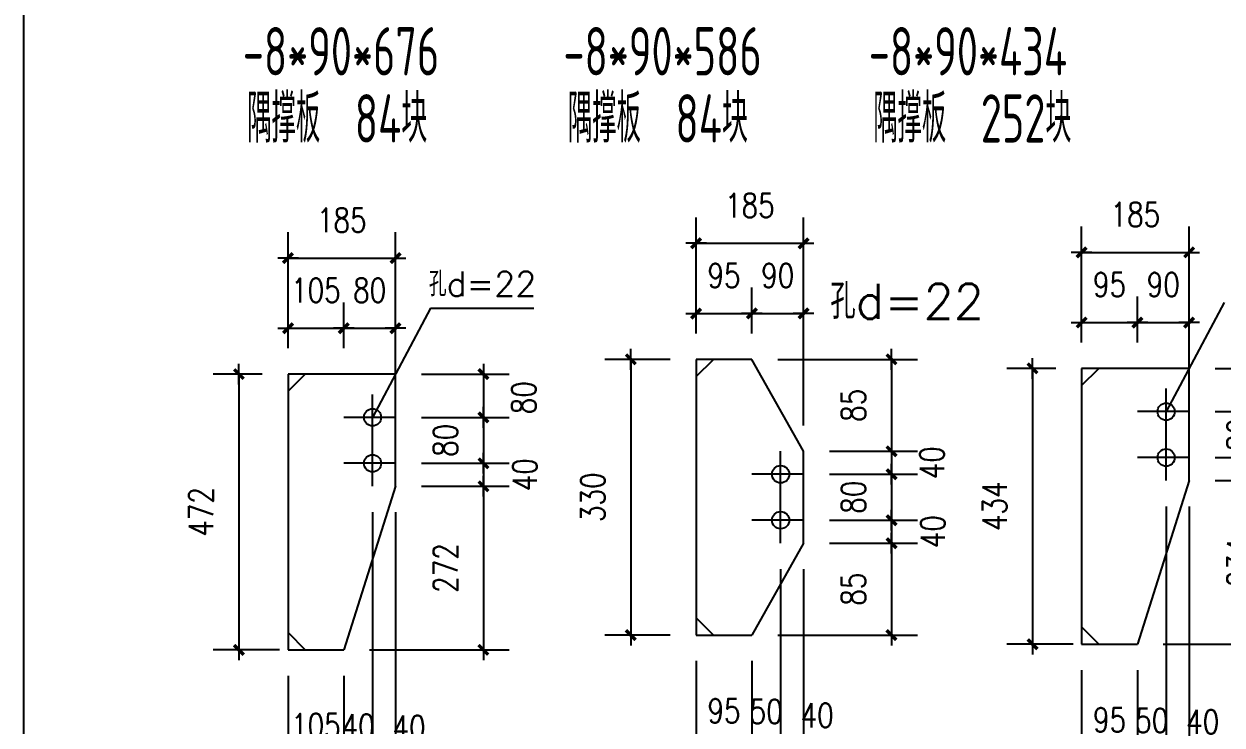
# Model space of a CAD drawing. Header units: millimetres. Extents: x 1471994 to 4527627, y -5186613 to -1927582.
# Drawn here: x 1479708 to 1483876, y -1975454 to -1973014 of the extents above; entities that cross this region are included whole.
import ezdxf

# ---------------------------------------------------------------- set-up
doc = ezdxf.new("R2010")
doc.units = ezdxf.units.MM
doc.header["$LTSCALE"] = 1000
doc.header["$PDMODE"] = 34
doc.linetypes.add('CENTER', pattern=[50.8, 31.75, -6.35, 6.35, -6.35])
doc.layers.add('轴线层', color=1, linetype='CENTER', lineweight=15)
doc.layers.add('钢架', color=7, linetype='Continuous', lineweight=25)
doc.styles.add('DIM_FONT', font='simplex.shx', dxfattribs={"width": 0.8, "bigfont": 'hztxt.shx'})
doc.styles.add('hz', font='gbenor.shx', dxfattribs={"width": 0.75, "height": 100, "bigfont": 'gbcbig.shx'})
doc.styles.get("Standard").update_dxf_attribs({"font": 'txt', "bigfont": 'gbcbig.shx'})
doc.dimstyles.new('WGH(2)', dxfattribs={"dimscale": 1.2, "dimtxt": 100, "dimasz": 0.5, "dimexe": 75, "dimexo": 75, "dimgap": 75, "dimtad": 1, "dimdec": 0, "dimlfac": 0.5, "dimzin": 0, "dimdsep": 46, "dimtxsty": 'DIM_FONT', "dimblk1": '_DIMX', "dimblk2": '_DIMX', "dimsah": 1, "dimcen": 0.09, "dimclrd": 3, "dimclre": 3, "dimclrt": 7, "dimadec": 0, "dimazin": 0, "dimtfac": 1, "dimtdec": 0, "dimtix": 1, "dimtmove": 2, "dimatfit": 3, "dimldrblk": '_DIMX', "dimfxl": 1, "dimtolj": 1, "dimtzin": 0, "dimarcsym": 0})

# ---------------------------------------------------------------- blocks, each defined once
blk = doc.blocks.new('_DIMX')
blk.add_line((-150, 0), (150, 0))
at = {"const_width": 50}
blk.add_lwpolyline([(-70, -70), (70, 70)], dxfattribs=at)
blk = doc.blocks.new('*D1168')
at = {"color": 3, "lineweight": -2}
for p, q in [((1480536.8, -1974232.4), (1480366, -1974232.4)), ((1480456, -1974232.7), (1480456, -1975192.2)), ((1480596.8, -1975192.4), (1480366, -1975192.4))]:
    blk.add_line(p, q, dxfattribs=at)
at = {"layer": 'Defpoints', "color": 0}
for p in [(1480626.8, -1974232.4), (1480456, -1975192.4), (1480686.8, -1975192.4)]:
    blk.add_point(p, dxfattribs=at)
at = {"color": 3, "lineweight": -2, "xscale": 0.24, "yscale": 0.24, "zscale": 0.24}
for p, rotation in [((1480456, -1974232.4), 90), ((1480456, -1975192.4), 270)]:
    blk.add_blockref('_DIMX', p, dxfattribs=dict(at, rotation=rotation))
at = {"color": 7, "insert": (1480324, -1974712.4), "char_height": 84, "attachment_point": 5, "rotation": 90, "style": 'DIM_FONT'}
blk.add_mtext('\\A1;472', dxfattribs=at)
blk = doc.blocks.new('*D1173')
at = {"color": 3, "lineweight": -2}
for p, q in [((1480626.8, -1974142.4), (1480626.8, -1973982.8)), ((1480820.8, -1974142.4), (1480820.8, -1973982.8)), ((1480626.6, -1974072.8), (1480626.3, -1974072.8)), ((1480626.8, -1974072.8), (1480820.8, -1974072.8)), ((1480821.1, -1974072.8), (1480821.3, -1974072.8))]:
    blk.add_line(p, q, dxfattribs=at)
at = {"layer": 'Defpoints', "color": 0}
for p in [(1480820.8, -1974072.8), (1480626.8, -1974232.4), (1480820.8, -1974232.4)]:
    blk.add_point(p, dxfattribs=at)
at = {"color": 3, "lineweight": -2, "xscale": 0.24, "yscale": 0.24, "zscale": 0.24}
blk.add_blockref('_DIMX', (1480626.8, -1974072.8), dxfattribs=at)
at = {"color": 3, "lineweight": -2, "xscale": 0.24, "yscale": 0.24, "zscale": 0.24, "rotation": 180}
blk.add_blockref('_DIMX', (1480820.8, -1974072.8), dxfattribs=at)
at = {"color": 7, "insert": (1480723.8, -1973940.8), "char_height": 84, "attachment_point": 5, "style": 'DIM_FONT'}
blk.add_mtext('\\A1;105', dxfattribs=at)
blk = doc.blocks.new('*D1174')
at = {"color": 3, "lineweight": -2}
for p, q in [((1480820.8, -1974014.4), (1480820.8, -1973982.8)), ((1481000.8, -1974142.4), (1481000.8, -1973982.8)), ((1480820.6, -1974072.8), (1480820.3, -1974072.8)), ((1480820.8, -1974072.8), (1481000.8, -1974072.8)), ((1481001.1, -1974072.8), (1481001.3, -1974072.8))]:
    blk.add_line(p, q, dxfattribs=at)
at = {"layer": 'Defpoints', "color": 0}
for p in [(1481000.8, -1974072.8), (1480820.8, -1974104.4), (1481000.8, -1974232.4)]:
    blk.add_point(p, dxfattribs=at)
at = {"color": 3, "lineweight": -2, "xscale": 0.24, "yscale": 0.24, "zscale": 0.24}
blk.add_blockref('_DIMX', (1480820.8, -1974072.8), dxfattribs=at)
at = {"color": 3, "lineweight": -2, "xscale": 0.24, "yscale": 0.24, "zscale": 0.24, "rotation": 180}
blk.add_blockref('_DIMX', (1481000.8, -1974072.8), dxfattribs=at)
at = {"color": 7, "insert": (1480910.8, -1973940.8), "char_height": 84, "attachment_point": 5, "style": 'DIM_FONT'}
blk.add_mtext('\\A1;80', dxfattribs=at)
blk = doc.blocks.new('*D1169')
at = {"color": 3, "lineweight": -2}
for p, q in [((1480626.8, -1975282.4), (1480626.8, -1975677.9)), ((1480820.8, -1975282.4), (1480820.8, -1975677.9)), ((1480626.6, -1975587.9), (1480626.3, -1975587.9)), ((1480626.8, -1975587.9), (1480820.8, -1975587.9)), ((1480821.1, -1975587.9), (1480821.3, -1975587.9))]:
    blk.add_line(p, q, dxfattribs=at)
at = {"layer": 'Defpoints', "color": 0}
for p in [(1480626.8, -1975192.4), (1480820.8, -1975192.4), (1480820.8, -1975587.9)]:
    blk.add_point(p, dxfattribs=at)
at = {"color": 3, "lineweight": -2, "xscale": 0.24, "yscale": 0.24, "zscale": 0.24}
blk.add_blockref('_DIMX', (1480626.8, -1975587.9), dxfattribs=at)
at = {"color": 3, "lineweight": -2, "xscale": 0.24, "yscale": 0.24, "zscale": 0.24, "rotation": 180}
blk.add_blockref('_DIMX', (1480820.8, -1975587.9), dxfattribs=at)
at = {"color": 7, "insert": (1480723.8, -1975455.9), "char_height": 84, "attachment_point": 5, "style": 'DIM_FONT'}
blk.add_mtext('\\A1;105', dxfattribs=at)
blk = doc.blocks.new('*D1175')
at = {"color": 3, "lineweight": -2}
for p, q in [((1480920.8, -1974713), (1480920.8, -1975680.1)), ((1480820.8, -1975410.4), (1480820.8, -1975680.1)), ((1480820.6, -1975590.1), (1480820.3, -1975590.1)), ((1480820.8, -1975590.1), (1480920.8, -1975590.1)), ((1480921.1, -1975590.1), (1480921.3, -1975590.1))]:
    blk.add_line(p, q, dxfattribs=at)
at = {"layer": 'Defpoints', "color": 0}
for p in [(1480920.8, -1974623), (1480820.8, -1975320.4), (1480920.8, -1975590.1)]:
    blk.add_point(p, dxfattribs=at)
at = {"color": 3, "lineweight": -2, "xscale": 0.24, "yscale": 0.24, "zscale": 0.24}
blk.add_blockref('_DIMX', (1480820.8, -1975590.1), dxfattribs=at)
at = {"color": 3, "lineweight": -2, "xscale": 0.24, "yscale": 0.24, "zscale": 0.24, "rotation": 180}
blk.add_blockref('_DIMX', (1480920.8, -1975590.1), dxfattribs=at)
at = {"color": 7, "insert": (1480870.8, -1975458.1), "char_height": 84, "attachment_point": 5, "style": 'DIM_FONT'}
blk.add_mtext('\\A1;40', dxfattribs=at)
blk = doc.blocks.new('*D1176')
at = {"color": 3, "lineweight": -2}
for p, q in [((1480920.8, -1974713), (1480920.8, -1975680.1)), ((1481000.8, -1974713), (1481000.8, -1975680.1)), ((1480920.6, -1975590.1), (1480920.3, -1975590.1)), ((1480920.8, -1975590.1), (1481000.8, -1975590.1)), ((1481001.1, -1975590.1), (1481001.3, -1975590.1))]:
    blk.add_line(p, q, dxfattribs=at)
at = {"layer": 'Defpoints', "color": 0}
for p in [(1480920.8, -1974623), (1481000.8, -1974623), (1481000.8, -1975590.1)]:
    blk.add_point(p, dxfattribs=at)
at = {"color": 3, "lineweight": -2, "xscale": 0.24, "yscale": 0.24, "zscale": 0.24}
blk.add_blockref('_DIMX', (1480920.8, -1975590.1), dxfattribs=at)
at = {"color": 3, "lineweight": -2, "xscale": 0.24, "yscale": 0.24, "zscale": 0.24, "rotation": 180}
blk.add_blockref('_DIMX', (1481000.8, -1975590.1), dxfattribs=at)
at = {"color": 7, "insert": (1481048, -1975462.7), "char_height": 84, "attachment_point": 5, "style": 'DIM_FONT'}
blk.add_mtext('\\A1;40', dxfattribs=at)
blk = doc.blocks.new('*D1177')
at = {"color": 3, "lineweight": -2}
for p, q in [((1481090.8, -1974232.4), (1481396.6, -1974232.4)), ((1481306.6, -1974232.2), (1481306.6, -1974232)), ((1481306.6, -1974232.4), (1481306.6, -1974383)), ((1481090.8, -1974383), (1481396.6, -1974383)), ((1481306.6, -1974383.3), (1481306.6, -1974383.5))]:
    blk.add_line(p, q, dxfattribs=at)
at = {"layer": 'Defpoints', "color": 0}
for p in [(1481000.8, -1974232.4), (1481000.8, -1974383), (1481306.6, -1974383)]:
    blk.add_point(p, dxfattribs=at)
at = {"color": 3, "lineweight": -2, "xscale": 0.24, "yscale": 0.24, "zscale": 0.24}
for p, rotation in [((1481306.6, -1974232.4), 270), ((1481306.6, -1974383), 90)]:
    blk.add_blockref('_DIMX', p, dxfattribs=dict(at, rotation=rotation))
at = {"color": 7, "insert": (1481447.2, -1974314.7), "char_height": 84, "attachment_point": 5, "rotation": 90, "style": 'DIM_FONT'}
blk.add_mtext('\\A1;80', dxfattribs=at)
blk = doc.blocks.new('*D1178')
at = {"color": 3, "lineweight": -2}
for p, q in [((1481090.8, -1974383), (1481396.6, -1974383)), ((1481306.6, -1974382.8), (1481306.6, -1974382.5)), ((1481306.6, -1974383), (1481306.6, -1974543)), ((1481090.8, -1974543), (1481396.6, -1974543)), ((1481306.6, -1974543.3), (1481306.6, -1974543.5))]:
    blk.add_line(p, q, dxfattribs=at)
at = {"layer": 'Defpoints', "color": 0}
for p in [(1481000.8, -1974383), (1481000.8, -1974543), (1481306.6, -1974543)]:
    blk.add_point(p, dxfattribs=at)
at = {"color": 3, "lineweight": -2, "xscale": 0.24, "yscale": 0.24, "zscale": 0.24}
for p, rotation in [((1481306.6, -1974383), 270), ((1481306.6, -1974543), 90)]:
    blk.add_blockref('_DIMX', p, dxfattribs=dict(at, rotation=rotation))
at = {"color": 7, "insert": (1481174.6, -1974463), "char_height": 84, "attachment_point": 5, "rotation": 90, "style": 'DIM_FONT'}
blk.add_mtext('\\A1;80', dxfattribs=at)
blk = doc.blocks.new('*D1179')
at = {"color": 3, "lineweight": -2}
for p, q in [((1481090.8, -1974543), (1481396.6, -1974543)), ((1481306.6, -1974542.8), (1481306.6, -1974542.5)), ((1481306.6, -1974543), (1481306.6, -1974623)), ((1481090.8, -1974623), (1481396.6, -1974623)), ((1481306.6, -1974623.3), (1481306.6, -1974623.5))]:
    blk.add_line(p, q, dxfattribs=at)
at = {"layer": 'Defpoints', "color": 0}
for p in [(1481000.8, -1974543), (1481000.8, -1974623), (1481306.6, -1974623)]:
    blk.add_point(p, dxfattribs=at)
at = {"color": 3, "lineweight": -2, "xscale": 0.24, "yscale": 0.24, "zscale": 0.24}
for p, rotation in [((1481306.6, -1974543), 270), ((1481306.6, -1974623), 90)]:
    blk.add_blockref('_DIMX', p, dxfattribs=dict(at, rotation=rotation))
at = {"color": 7, "insert": (1481450.4, -1974583), "char_height": 84, "attachment_point": 5, "rotation": 90, "style": 'DIM_FONT'}
blk.add_mtext('\\A1;40', dxfattribs=at)
blk = doc.blocks.new('*D1170')
at = {"color": 3, "lineweight": -2}
for p, q in [((1481180.8, -1974623), (1481396.6, -1974623)), ((1481306.6, -1974623.3), (1481306.6, -1975192.2)), ((1480910.8, -1975192.4), (1481396.6, -1975192.4))]:
    blk.add_line(p, q, dxfattribs=at)
at = {"layer": 'Defpoints', "color": 0}
for p in [(1481090.8, -1974623), (1480820.8, -1975192.4), (1481306.6, -1975192.4)]:
    blk.add_point(p, dxfattribs=at)
at = {"color": 3, "lineweight": -2, "xscale": 0.24, "yscale": 0.24, "zscale": 0.24}
for p, rotation in [((1481306.6, -1974623), 90), ((1481306.6, -1975192.4), 270)]:
    blk.add_blockref('_DIMX', p, dxfattribs=dict(at, rotation=rotation))
at = {"color": 7, "insert": (1481174.6, -1974907.7), "char_height": 84, "attachment_point": 5, "rotation": 90, "style": 'DIM_FONT'}
blk.add_mtext('\\A1;272', dxfattribs=at)
blk = doc.blocks.new('*D1171')
at = {"color": 3, "lineweight": -2}
for p, q in [((1480626.8, -1975372.4), (1480626.8, -1975998.3)), ((1480920.8, -1975372.4), (1480920.8, -1975998.3)), ((1480626.6, -1975908.3), (1480626.3, -1975908.3)), ((1480626.8, -1975908.3), (1480920.8, -1975908.3)), ((1480921.1, -1975908.3), (1480921.3, -1975908.3))]:
    blk.add_line(p, q, dxfattribs=at)
at = {"layer": 'Defpoints', "color": 0}
for p in [(1480626.8, -1975282.4), (1480920.8, -1975282.4), (1480920.8, -1975908.3)]:
    blk.add_point(p, dxfattribs=at)
at = {"color": 3, "lineweight": -2, "xscale": 0.24, "yscale": 0.24, "zscale": 0.24}
blk.add_blockref('_DIMX', (1480626.8, -1975908.3), dxfattribs=at)
at = {"color": 3, "lineweight": -2, "xscale": 0.24, "yscale": 0.24, "zscale": 0.24, "rotation": 180}
blk.add_blockref('_DIMX', (1480920.8, -1975908.3), dxfattribs=at)
at = {"color": 7, "insert": (1480773.8, -1975776.3), "char_height": 84, "attachment_point": 5, "style": 'DIM_FONT'}
blk.add_mtext('\\A1;145', dxfattribs=at)
blk = doc.blocks.new('*D1172')
at = {"color": 3, "lineweight": -2}
for p, q in [((1480626.8, -1974014.4), (1480626.8, -1973738.6)), ((1481000.8, -1974462.4), (1481000.8, -1973738.6)), ((1480627.1, -1973828.6), (1481000.6, -1973828.6))]:
    blk.add_line(p, q, dxfattribs=at)
at = {"layer": 'Defpoints', "color": 0}
for p in [(1481000.8, -1973828.6), (1480626.8, -1974104.4), (1481000.8, -1974552.4)]:
    blk.add_point(p, dxfattribs=at)
at = {"color": 3, "lineweight": -2, "xscale": 0.24, "yscale": 0.24, "zscale": 0.24, "rotation": 180}
blk.add_blockref('_DIMX', (1480626.8, -1973828.6), dxfattribs=at)
at = {"color": 3, "lineweight": -2, "xscale": 0.24, "yscale": 0.24, "zscale": 0.24}
blk.add_blockref('_DIMX', (1481000.8, -1973828.6), dxfattribs=at)
at = {"color": 7, "insert": (1480813.8, -1973696.6), "char_height": 84, "attachment_point": 5, "style": 'DIM_FONT'}
blk.add_mtext('\\A1;185', dxfattribs=at)
blk = doc.blocks.new('*D1184')
at = {"color": 3, "lineweight": -2}
for p, q in [((1481956.5, -1974181.1), (1481729.3, -1974181.1)), ((1481819.3, -1974181.4), (1481819.3, -1975140.9)), ((1481956.5, -1975141.1), (1481729.3, -1975141.1))]:
    blk.add_line(p, q, dxfattribs=at)
at = {"layer": 'Defpoints', "color": 0}
for p in [(1482046.5, -1974181.1), (1481819.3, -1975141.1), (1482046.5, -1975141.1)]:
    blk.add_point(p, dxfattribs=at)
at = {"color": 3, "lineweight": -2, "xscale": 0.24, "yscale": 0.24, "zscale": 0.24}
for p, rotation in [((1481819.3, -1974181.1), 90), ((1481819.3, -1975141.1), 270)]:
    blk.add_blockref('_DIMX', p, dxfattribs=dict(at, rotation=rotation))
at = {"color": 7, "insert": (1481687.3, -1974661.1), "char_height": 84, "attachment_point": 5, "rotation": 90, "style": 'DIM_FONT'}
blk.add_mtext('\\A1;330', dxfattribs=at)
blk = doc.blocks.new('*D1185')
at = {"color": 3, "lineweight": -2}
for p, q in [((1482046.5, -1974091.1), (1482046.5, -1973931.5)), ((1482240.5, -1974091.1), (1482240.5, -1973931.5)), ((1482046.3, -1974021.5), (1482046, -1974021.5)), ((1482046.5, -1974021.5), (1482240.5, -1974021.5)), ((1482240.8, -1974021.5), (1482241, -1974021.5))]:
    blk.add_line(p, q, dxfattribs=at)
at = {"layer": 'Defpoints', "color": 0}
for p in [(1482240.5, -1974021.5), (1482046.5, -1974181.1), (1482240.5, -1974181.1)]:
    blk.add_point(p, dxfattribs=at)
at = {"color": 3, "lineweight": -2, "xscale": 0.24, "yscale": 0.24, "zscale": 0.24}
blk.add_blockref('_DIMX', (1482046.5, -1974021.5), dxfattribs=at)
at = {"color": 3, "lineweight": -2, "xscale": 0.24, "yscale": 0.24, "zscale": 0.24, "rotation": 180}
blk.add_blockref('_DIMX', (1482240.5, -1974021.5), dxfattribs=at)
at = {"color": 7, "insert": (1482143.5, -1973889.5), "char_height": 84, "attachment_point": 5, "style": 'DIM_FONT'}
blk.add_mtext('\\A1;95', dxfattribs=at)
blk = doc.blocks.new('*D1186')
at = {"color": 3, "lineweight": -2}
for p, q in [((1482240.5, -1973963.1), (1482240.5, -1973931.5)), ((1482420.5, -1974411.1), (1482420.5, -1973931.5)), ((1482240.3, -1974021.5), (1482240, -1974021.5)), ((1482240.5, -1974021.5), (1482420.5, -1974021.5)), ((1482420.8, -1974021.5), (1482421, -1974021.5))]:
    blk.add_line(p, q, dxfattribs=at)
at = {"layer": 'Defpoints', "color": 0}
for p in [(1482420.5, -1974021.5), (1482240.5, -1974053.1), (1482420.5, -1974501.1)]:
    blk.add_point(p, dxfattribs=at)
at = {"color": 3, "lineweight": -2, "xscale": 0.24, "yscale": 0.24, "zscale": 0.24}
blk.add_blockref('_DIMX', (1482240.5, -1974021.5), dxfattribs=at)
at = {"color": 3, "lineweight": -2, "xscale": 0.24, "yscale": 0.24, "zscale": 0.24, "rotation": 180}
blk.add_blockref('_DIMX', (1482420.5, -1974021.5), dxfattribs=at)
at = {"color": 7, "insert": (1482330.5, -1973889.5), "char_height": 84, "attachment_point": 5, "style": 'DIM_FONT'}
blk.add_mtext('\\A1;90', dxfattribs=at)
blk = doc.blocks.new('*D1180')
at = {"color": 3, "lineweight": -2}
for p, q in [((1482046.5, -1975231.1), (1482046.5, -1975626.6)), ((1482240.5, -1975231.1), (1482240.5, -1975626.6)), ((1482046.3, -1975536.6), (1482046, -1975536.6)), ((1482046.5, -1975536.6), (1482240.5, -1975536.6)), ((1482240.8, -1975536.6), (1482241, -1975536.6))]:
    blk.add_line(p, q, dxfattribs=at)
at = {"layer": 'Defpoints', "color": 0}
for p in [(1482046.5, -1975141.1), (1482240.5, -1975141.1), (1482240.5, -1975536.6)]:
    blk.add_point(p, dxfattribs=at)
at = {"color": 3, "lineweight": -2, "xscale": 0.24, "yscale": 0.24, "zscale": 0.24}
blk.add_blockref('_DIMX', (1482046.5, -1975536.6), dxfattribs=at)
at = {"color": 3, "lineweight": -2, "xscale": 0.24, "yscale": 0.24, "zscale": 0.24, "rotation": 180}
blk.add_blockref('_DIMX', (1482240.5, -1975536.6), dxfattribs=at)
at = {"color": 7, "insert": (1482143.5, -1975404.6), "char_height": 84, "attachment_point": 5, "style": 'DIM_FONT'}
blk.add_mtext('\\A1;95', dxfattribs=at)
blk = doc.blocks.new('*D1187')
at = {"color": 3, "lineweight": -2}
for p, q in [((1482340.5, -1974911.1), (1482340.5, -1975628.8)), ((1482240.5, -1975359.1), (1482240.5, -1975628.8)), ((1482240.3, -1975538.8), (1482240, -1975538.8)), ((1482240.5, -1975538.8), (1482340.5, -1975538.8)), ((1482340.8, -1975538.8), (1482341, -1975538.8))]:
    blk.add_line(p, q, dxfattribs=at)
at = {"layer": 'Defpoints', "color": 0}
for p in [(1482340.5, -1974821.1), (1482240.5, -1975269.1), (1482340.5, -1975538.8)]:
    blk.add_point(p, dxfattribs=at)
at = {"color": 3, "lineweight": -2, "xscale": 0.24, "yscale": 0.24, "zscale": 0.24}
blk.add_blockref('_DIMX', (1482240.5, -1975538.8), dxfattribs=at)
at = {"color": 3, "lineweight": -2, "xscale": 0.24, "yscale": 0.24, "zscale": 0.24, "rotation": 180}
blk.add_blockref('_DIMX', (1482340.5, -1975538.8), dxfattribs=at)
at = {"color": 7, "insert": (1482290.5, -1975406.8), "char_height": 84, "attachment_point": 5, "style": 'DIM_FONT'}
blk.add_mtext('\\A1;50', dxfattribs=at)
blk = doc.blocks.new('*D1188')
at = {"color": 3, "lineweight": -2}
for p, q in [((1482340.5, -1974911.1), (1482340.5, -1975628.8)), ((1482420.5, -1974911.1), (1482420.5, -1975628.8)), ((1482340.3, -1975538.8), (1482340, -1975538.8)), ((1482340.5, -1975538.8), (1482420.5, -1975538.8)), ((1482420.8, -1975538.8), (1482421, -1975538.8))]:
    blk.add_line(p, q, dxfattribs=at)
at = {"layer": 'Defpoints', "color": 0}
for p in [(1482340.5, -1974821.1), (1482420.5, -1974821.1), (1482420.5, -1975538.8)]:
    blk.add_point(p, dxfattribs=at)
at = {"color": 3, "lineweight": -2, "xscale": 0.24, "yscale": 0.24, "zscale": 0.24}
blk.add_blockref('_DIMX', (1482340.5, -1975538.8), dxfattribs=at)
at = {"color": 3, "lineweight": -2, "xscale": 0.24, "yscale": 0.24, "zscale": 0.24, "rotation": 180}
blk.add_blockref('_DIMX', (1482420.5, -1975538.8), dxfattribs=at)
at = {"color": 7, "insert": (1482467.7, -1975420.2), "char_height": 84, "attachment_point": 5, "style": 'DIM_FONT'}
blk.add_mtext('\\A1;40', dxfattribs=at)
blk = doc.blocks.new('*D1189')
at = {"color": 3, "lineweight": -2}
for p, q in [((1482330.5, -1974181.1), (1482816.3, -1974181.1)), ((1482726.3, -1974181.4), (1482726.3, -1974500.9)), ((1482510.5, -1974501.1), (1482816.3, -1974501.1))]:
    blk.add_line(p, q, dxfattribs=at)
at = {"layer": 'Defpoints', "color": 0}
for p in [(1482240.5, -1974181.1), (1482420.5, -1974501.1), (1482726.3, -1974501.1)]:
    blk.add_point(p, dxfattribs=at)
at = {"color": 3, "lineweight": -2, "xscale": 0.24, "yscale": 0.24, "zscale": 0.24}
for p, rotation in [((1482726.3, -1974181.1), 90), ((1482726.3, -1974501.1), 270)]:
    blk.add_blockref('_DIMX', p, dxfattribs=dict(at, rotation=rotation))
at = {"color": 7, "insert": (1482594.3, -1974341.1), "char_height": 84, "attachment_point": 5, "rotation": 90, "style": 'DIM_FONT'}
blk.add_mtext('\\A1;85', dxfattribs=at)
blk = doc.blocks.new('*D1190')
at = {"color": 3, "lineweight": -2}
for p, q in [((1482510.5, -1974501.1), (1482816.3, -1974501.1)), ((1482726.3, -1974500.9), (1482726.3, -1974500.7)), ((1482726.3, -1974501.1), (1482726.3, -1974581.1)), ((1482510.5, -1974581.1), (1482816.3, -1974581.1)), ((1482726.3, -1974581.4), (1482726.3, -1974581.6))]:
    blk.add_line(p, q, dxfattribs=at)
at = {"layer": 'Defpoints', "color": 0}
for p in [(1482420.5, -1974501.1), (1482420.5, -1974581.1), (1482726.3, -1974581.1)]:
    blk.add_point(p, dxfattribs=at)
at = {"color": 3, "lineweight": -2, "xscale": 0.24, "yscale": 0.24, "zscale": 0.24}
for p, rotation in [((1482726.3, -1974501.1), 270), ((1482726.3, -1974581.1), 90)]:
    blk.add_blockref('_DIMX', p, dxfattribs=dict(at, rotation=rotation))
at = {"color": 7, "insert": (1482867, -1974541.1), "char_height": 84, "attachment_point": 5, "rotation": 90, "style": 'DIM_FONT'}
blk.add_mtext('\\A1;40', dxfattribs=at)
blk = doc.blocks.new('*D1191')
at = {"color": 3, "lineweight": -2}
for p, q in [((1482510.5, -1974581.1), (1482816.3, -1974581.1)), ((1482726.3, -1974580.9), (1482726.3, -1974580.7)), ((1482726.3, -1974581.1), (1482726.3, -1974741.1)), ((1482510.5, -1974741.1), (1482816.3, -1974741.1)), ((1482726.3, -1974741.4), (1482726.3, -1974741.6))]:
    blk.add_line(p, q, dxfattribs=at)
at = {"layer": 'Defpoints', "color": 0}
for p in [(1482420.5, -1974581.1), (1482420.5, -1974741.1), (1482726.3, -1974741.1)]:
    blk.add_point(p, dxfattribs=at)
at = {"color": 3, "lineweight": -2, "xscale": 0.24, "yscale": 0.24, "zscale": 0.24}
for p, rotation in [((1482726.3, -1974581.1), 270), ((1482726.3, -1974741.1), 90)]:
    blk.add_blockref('_DIMX', p, dxfattribs=dict(at, rotation=rotation))
at = {"color": 7, "insert": (1482594.3, -1974661.1), "char_height": 84, "attachment_point": 5, "rotation": 90, "style": 'DIM_FONT'}
blk.add_mtext('\\A1;80', dxfattribs=at)
blk = doc.blocks.new('*D1192')
at = {"color": 3, "lineweight": -2}
for p, q in [((1482510.5, -1974741.1), (1482816.3, -1974741.1)), ((1482726.3, -1974740.9), (1482726.3, -1974740.7)), ((1482726.3, -1974741.1), (1482726.3, -1974821.1)), ((1482510.5, -1974821.1), (1482816.3, -1974821.1)), ((1482726.3, -1974821.4), (1482726.3, -1974821.6))]:
    blk.add_line(p, q, dxfattribs=at)
at = {"layer": 'Defpoints', "color": 0}
for p in [(1482420.5, -1974741.1), (1482420.5, -1974821.1), (1482726.3, -1974821.1)]:
    blk.add_point(p, dxfattribs=at)
at = {"color": 3, "lineweight": -2, "xscale": 0.24, "yscale": 0.24, "zscale": 0.24}
for p, rotation in [((1482726.3, -1974741.1), 270), ((1482726.3, -1974821.1), 90)]:
    blk.add_blockref('_DIMX', p, dxfattribs=dict(at, rotation=rotation))
at = {"color": 7, "insert": (1482870.1, -1974781.1), "char_height": 84, "attachment_point": 5, "rotation": 90, "style": 'DIM_FONT'}
blk.add_mtext('\\A1;40', dxfattribs=at)
blk = doc.blocks.new('*D1181')
at = {"color": 3, "lineweight": -2}
for p, q in [((1482600.5, -1974821.1), (1482816.3, -1974821.1)), ((1482726.3, -1974821.4), (1482726.3, -1975140.9)), ((1482330.5, -1975141.1), (1482816.3, -1975141.1))]:
    blk.add_line(p, q, dxfattribs=at)
at = {"layer": 'Defpoints', "color": 0}
for p in [(1482510.5, -1974821.1), (1482240.5, -1975141.1), (1482726.3, -1975141.1)]:
    blk.add_point(p, dxfattribs=at)
at = {"color": 3, "lineweight": -2, "xscale": 0.24, "yscale": 0.24, "zscale": 0.24}
for p, rotation in [((1482726.3, -1974821.1), 90), ((1482726.3, -1975141.1), 270)]:
    blk.add_blockref('_DIMX', p, dxfattribs=dict(at, rotation=rotation))
at = {"color": 7, "insert": (1482594.3, -1974981.1), "char_height": 84, "attachment_point": 5, "rotation": 90, "style": 'DIM_FONT'}
blk.add_mtext('\\A1;85', dxfattribs=at)
blk = doc.blocks.new('*D1182')
at = {"color": 3, "lineweight": -2}
for p, q in [((1482046.5, -1975321.1), (1482046.5, -1975947)), ((1482340.5, -1975321.1), (1482340.5, -1975947)), ((1482046.3, -1975857), (1482046, -1975857)), ((1482046.5, -1975857), (1482340.5, -1975857)), ((1482340.8, -1975857), (1482341, -1975857))]:
    blk.add_line(p, q, dxfattribs=at)
at = {"layer": 'Defpoints', "color": 0}
for p in [(1482046.5, -1975231.1), (1482340.5, -1975231.1), (1482340.5, -1975857)]:
    blk.add_point(p, dxfattribs=at)
at = {"color": 3, "lineweight": -2, "xscale": 0.24, "yscale": 0.24, "zscale": 0.24}
blk.add_blockref('_DIMX', (1482046.5, -1975857), dxfattribs=at)
at = {"color": 3, "lineweight": -2, "xscale": 0.24, "yscale": 0.24, "zscale": 0.24, "rotation": 180}
blk.add_blockref('_DIMX', (1482340.5, -1975857), dxfattribs=at)
at = {"color": 7, "insert": (1482193.5, -1975725), "char_height": 84, "attachment_point": 5, "style": 'DIM_FONT'}
blk.add_mtext('\\A1;145', dxfattribs=at)
blk = doc.blocks.new('*D1183')
at = {"color": 3, "lineweight": -2}
for p, q in [((1482046.5, -1973963.1), (1482046.5, -1973687.3)), ((1482420.5, -1974411.1), (1482420.5, -1973687.3)), ((1482046.8, -1973777.3), (1482420.3, -1973777.3))]:
    blk.add_line(p, q, dxfattribs=at)
at = {"layer": 'Defpoints', "color": 0}
for p in [(1482420.5, -1973777.3), (1482046.5, -1974053.1), (1482420.5, -1974501.1)]:
    blk.add_point(p, dxfattribs=at)
at = {"color": 3, "lineweight": -2, "xscale": 0.24, "yscale": 0.24, "zscale": 0.24, "rotation": 180}
blk.add_blockref('_DIMX', (1482046.5, -1973777.3), dxfattribs=at)
at = {"color": 3, "lineweight": -2, "xscale": 0.24, "yscale": 0.24, "zscale": 0.24}
blk.add_blockref('_DIMX', (1482420.5, -1973777.3), dxfattribs=at)
at = {"color": 7, "insert": (1482233.5, -1973645.3), "char_height": 84, "attachment_point": 5, "style": 'DIM_FONT'}
blk.add_mtext('\\A1;185', dxfattribs=at)
blk = doc.blocks.new('*D1193')
at = {"color": 3, "lineweight": -2}
for p, q in [((1483297.8, -1974212.5), (1483127.1, -1974212.5)), ((1483217.1, -1974212.8), (1483217.1, -1975172.3)), ((1483357.8, -1975172.5), (1483127.1, -1975172.5))]:
    blk.add_line(p, q, dxfattribs=at)
at = {"layer": 'Defpoints', "color": 0}
for p in [(1483387.8, -1974212.5), (1483217.1, -1975172.5), (1483447.8, -1975172.5)]:
    blk.add_point(p, dxfattribs=at)
at = {"color": 3, "lineweight": -2, "xscale": 0.24, "yscale": 0.24, "zscale": 0.24}
for p, rotation in [((1483217.1, -1974212.5), 90), ((1483217.1, -1975172.5), 270)]:
    blk.add_blockref('_DIMX', p, dxfattribs=dict(at, rotation=rotation))
at = {"color": 7, "insert": (1483085.1, -1974692.5), "char_height": 84, "attachment_point": 5, "rotation": 90, "style": 'DIM_FONT'}
blk.add_mtext('\\A1;434', dxfattribs=at)
blk = doc.blocks.new('*D1198')
at = {"color": 3, "lineweight": -2}
for p, q in [((1483387.8, -1974122.5), (1483387.8, -1973962.9)), ((1483581.8, -1974122.5), (1483581.8, -1973962.9)), ((1483387.6, -1974052.9), (1483387.4, -1974052.9)), ((1483387.8, -1974052.9), (1483581.8, -1974052.9)), ((1483582.1, -1974052.9), (1483582.3, -1974052.9))]:
    blk.add_line(p, q, dxfattribs=at)
at = {"layer": 'Defpoints', "color": 0}
for p in [(1483581.8, -1974052.9), (1483387.8, -1974212.5), (1483581.8, -1974212.5)]:
    blk.add_point(p, dxfattribs=at)
at = {"color": 3, "lineweight": -2, "xscale": 0.24, "yscale": 0.24, "zscale": 0.24}
blk.add_blockref('_DIMX', (1483387.8, -1974052.9), dxfattribs=at)
at = {"color": 3, "lineweight": -2, "xscale": 0.24, "yscale": 0.24, "zscale": 0.24, "rotation": 180}
blk.add_blockref('_DIMX', (1483581.8, -1974052.9), dxfattribs=at)
at = {"color": 7, "insert": (1483484.8, -1973920.9), "char_height": 84, "attachment_point": 5, "style": 'DIM_FONT'}
blk.add_mtext('\\A1;95', dxfattribs=at)
blk = doc.blocks.new('*D1199')
at = {"color": 3, "lineweight": -2}
for p, q in [((1483581.8, -1973994.5), (1483581.8, -1973962.9)), ((1483761.8, -1974122.5), (1483761.8, -1973962.9)), ((1483581.6, -1974052.9), (1483581.4, -1974052.9)), ((1483581.8, -1974052.9), (1483761.8, -1974052.9)), ((1483762.1, -1974052.9), (1483762.3, -1974052.9))]:
    blk.add_line(p, q, dxfattribs=at)
at = {"layer": 'Defpoints', "color": 0}
for p in [(1483581.8, -1974084.5), (1483761.8, -1974052.9), (1483761.8, -1974212.5)]:
    blk.add_point(p, dxfattribs=at)
at = {"color": 3, "lineweight": -2, "xscale": 0.24, "yscale": 0.24, "zscale": 0.24}
blk.add_blockref('_DIMX', (1483581.8, -1974052.9), dxfattribs=at)
at = {"color": 3, "lineweight": -2, "xscale": 0.24, "yscale": 0.24, "zscale": 0.24, "rotation": 180}
blk.add_blockref('_DIMX', (1483761.8, -1974052.9), dxfattribs=at)
at = {"color": 7, "insert": (1483671.8, -1973920.9), "char_height": 84, "attachment_point": 5, "style": 'DIM_FONT'}
blk.add_mtext('\\A1;90', dxfattribs=at)
blk = doc.blocks.new('*D1194')
at = {"color": 3, "lineweight": -2}
for p, q in [((1483387.8, -1975262.5), (1483387.8, -1975658.1)), ((1483581.8, -1975262.5), (1483581.8, -1975658.1)), ((1483387.6, -1975568.1), (1483387.4, -1975568.1)), ((1483387.8, -1975568.1), (1483581.8, -1975568.1)), ((1483582.1, -1975568.1), (1483582.3, -1975568.1))]:
    blk.add_line(p, q, dxfattribs=at)
at = {"layer": 'Defpoints', "color": 0}
for p in [(1483387.8, -1975172.5), (1483581.8, -1975172.5), (1483581.8, -1975568.1)]:
    blk.add_point(p, dxfattribs=at)
at = {"color": 3, "lineweight": -2, "xscale": 0.24, "yscale": 0.24, "zscale": 0.24}
blk.add_blockref('_DIMX', (1483387.8, -1975568.1), dxfattribs=at)
at = {"color": 3, "lineweight": -2, "xscale": 0.24, "yscale": 0.24, "zscale": 0.24, "rotation": 180}
blk.add_blockref('_DIMX', (1483581.8, -1975568.1), dxfattribs=at)
at = {"color": 7, "insert": (1483484.8, -1975436.1), "char_height": 84, "attachment_point": 5, "style": 'DIM_FONT'}
blk.add_mtext('\\A1;95', dxfattribs=at)
blk = doc.blocks.new('*D1200')
at = {"color": 3, "lineweight": -2}
for p, q in [((1483681.8, -1974693.1), (1483681.8, -1975660.2)), ((1483581.8, -1975390.5), (1483581.8, -1975660.2)), ((1483581.6, -1975570.2), (1483581.4, -1975570.2)), ((1483581.8, -1975570.2), (1483681.8, -1975570.2)), ((1483682.1, -1975570.2), (1483682.3, -1975570.2))]:
    blk.add_line(p, q, dxfattribs=at)
at = {"layer": 'Defpoints', "color": 0}
for p in [(1483681.8, -1974603.1), (1483581.8, -1975300.5), (1483681.8, -1975570.2)]:
    blk.add_point(p, dxfattribs=at)
at = {"color": 3, "lineweight": -2, "xscale": 0.24, "yscale": 0.24, "zscale": 0.24}
blk.add_blockref('_DIMX', (1483581.8, -1975570.2), dxfattribs=at)
at = {"color": 3, "lineweight": -2, "xscale": 0.24, "yscale": 0.24, "zscale": 0.24, "rotation": 180}
blk.add_blockref('_DIMX', (1483681.8, -1975570.2), dxfattribs=at)
at = {"color": 7, "insert": (1483631.8, -1975438.2), "char_height": 84, "attachment_point": 5, "style": 'DIM_FONT'}
blk.add_mtext('\\A1;50', dxfattribs=at)
blk = doc.blocks.new('*D1201')
at = {"color": 3, "lineweight": -2}
for p, q in [((1483681.8, -1974693.1), (1483681.8, -1975660.2)), ((1483761.8, -1974693.1), (1483761.8, -1975660.2)), ((1483681.6, -1975570.2), (1483681.4, -1975570.2)), ((1483681.8, -1975570.2), (1483761.8, -1975570.2)), ((1483762.1, -1975570.2), (1483762.3, -1975570.2))]:
    blk.add_line(p, q, dxfattribs=at)
at = {"layer": 'Defpoints', "color": 0}
for p in [(1483681.8, -1974603.1), (1483761.8, -1974603.1), (1483761.8, -1975570.2)]:
    blk.add_point(p, dxfattribs=at)
at = {"color": 3, "lineweight": -2, "xscale": 0.24, "yscale": 0.24, "zscale": 0.24}
blk.add_blockref('_DIMX', (1483681.8, -1975570.2), dxfattribs=at)
at = {"color": 3, "lineweight": -2, "xscale": 0.24, "yscale": 0.24, "zscale": 0.24, "rotation": 180}
blk.add_blockref('_DIMX', (1483761.8, -1975570.2), dxfattribs=at)
at = {"color": 7, "insert": (1483809, -1975442.8), "char_height": 84, "attachment_point": 5, "style": 'DIM_FONT'}
blk.add_mtext('\\A1;40', dxfattribs=at)
blk = doc.blocks.new('*D1202')
at = {"color": 3, "lineweight": -2}
for p, q in [((1483851.8, -1974212.5), (1484157.6, -1974212.5)), ((1484067.6, -1974212.3), (1484067.6, -1974212.1)), ((1484067.6, -1974212.5), (1484067.6, -1974363.1)), ((1483851.8, -1974363.1), (1484157.6, -1974363.1)), ((1484067.6, -1974363.4), (1484067.6, -1974363.6))]:
    blk.add_line(p, q, dxfattribs=at)
at = {"layer": 'Defpoints', "color": 0}
for p in [(1483761.8, -1974212.5), (1483761.8, -1974363.1), (1484067.6, -1974363.1)]:
    blk.add_point(p, dxfattribs=at)
at = {"color": 3, "lineweight": -2, "xscale": 0.24, "yscale": 0.24, "zscale": 0.24}
for p, rotation in [((1484067.6, -1974212.5), 270), ((1484067.6, -1974363.1), 90)]:
    blk.add_blockref('_DIMX', p, dxfattribs=dict(at, rotation=rotation))
at = {"color": 7, "insert": (1484208.3, -1974294.8), "char_height": 84, "attachment_point": 5, "rotation": 90, "style": 'DIM_FONT'}
blk.add_mtext('\\A1;80', dxfattribs=at)
blk = doc.blocks.new('*D1203')
at = {"color": 3, "lineweight": -2}
for p, q in [((1483851.8, -1974363.1), (1484157.6, -1974363.1)), ((1484067.6, -1974362.9), (1484067.6, -1974362.7)), ((1484067.6, -1974363.1), (1484067.6, -1974523.1)), ((1483851.8, -1974523.1), (1484157.6, -1974523.1)), ((1484067.6, -1974523.4), (1484067.6, -1974523.6))]:
    blk.add_line(p, q, dxfattribs=at)
at = {"layer": 'Defpoints', "color": 0}
for p in [(1483761.8, -1974363.1), (1483761.8, -1974523.1), (1484067.6, -1974523.1)]:
    blk.add_point(p, dxfattribs=at)
at = {"color": 3, "lineweight": -2, "xscale": 0.24, "yscale": 0.24, "zscale": 0.24}
for p, rotation in [((1484067.6, -1974363.1), 270), ((1484067.6, -1974523.1), 90)]:
    blk.add_blockref('_DIMX', p, dxfattribs=dict(at, rotation=rotation))
at = {"color": 7, "insert": (1483935.6, -1974443.1), "char_height": 84, "attachment_point": 5, "rotation": 90, "style": 'DIM_FONT'}
blk.add_mtext('\\A1;80', dxfattribs=at)
blk = doc.blocks.new('*D1204')
at = {"color": 3, "lineweight": -2}
for p, q in [((1483851.8, -1974523.1), (1484157.6, -1974523.1)), ((1484067.6, -1974522.9), (1484067.6, -1974522.7)), ((1484067.6, -1974523.1), (1484067.6, -1974603.1)), ((1483851.8, -1974603.1), (1484157.6, -1974603.1)), ((1484067.6, -1974603.4), (1484067.6, -1974603.6))]:
    blk.add_line(p, q, dxfattribs=at)
at = {"layer": 'Defpoints', "color": 0}
for p in [(1483761.8, -1974523.1), (1483761.8, -1974603.1), (1484067.6, -1974603.1)]:
    blk.add_point(p, dxfattribs=at)
at = {"color": 3, "lineweight": -2, "xscale": 0.24, "yscale": 0.24, "zscale": 0.24}
for p, rotation in [((1484067.6, -1974523.1), 270), ((1484067.6, -1974603.1), 90)]:
    blk.add_blockref('_DIMX', p, dxfattribs=dict(at, rotation=rotation))
at = {"color": 7, "insert": (1484211.4, -1974563.1), "char_height": 84, "attachment_point": 5, "rotation": 90, "style": 'DIM_FONT'}
blk.add_mtext('\\A1;40', dxfattribs=at)
blk = doc.blocks.new('*D1195')
at = {"color": 3, "lineweight": -2}
for p, q in [((1483941.8, -1974603.1), (1484157.6, -1974603.1)), ((1484067.6, -1974603.4), (1484067.6, -1975172.3)), ((1483671.8, -1975172.5), (1484157.6, -1975172.5))]:
    blk.add_line(p, q, dxfattribs=at)
at = {"layer": 'Defpoints', "color": 0}
for p in [(1483851.8, -1974603.1), (1483581.8, -1975172.5), (1484067.6, -1975172.5)]:
    blk.add_point(p, dxfattribs=at)
at = {"color": 3, "lineweight": -2, "xscale": 0.24, "yscale": 0.24, "zscale": 0.24}
for p, rotation in [((1484067.6, -1974603.1), 90), ((1484067.6, -1975172.5), 270)]:
    blk.add_blockref('_DIMX', p, dxfattribs=dict(at, rotation=rotation))
at = {"color": 7, "insert": (1483935.6, -1974887.8), "char_height": 84, "attachment_point": 5, "rotation": 90, "style": 'DIM_FONT'}
blk.add_mtext('\\A1;234', dxfattribs=at)
blk = doc.blocks.new('*D1196')
at = {"color": 3, "lineweight": -2}
for p, q in [((1483387.8, -1975352.5), (1483387.8, -1975978.4)), ((1483681.8, -1975352.5), (1483681.8, -1975978.4)), ((1483387.6, -1975888.4), (1483387.4, -1975888.4)), ((1483387.8, -1975888.4), (1483681.8, -1975888.4)), ((1483682.1, -1975888.4), (1483682.3, -1975888.4))]:
    blk.add_line(p, q, dxfattribs=at)
at = {"layer": 'Defpoints', "color": 0}
for p in [(1483387.8, -1975262.5), (1483681.8, -1975262.5), (1483681.8, -1975888.4)]:
    blk.add_point(p, dxfattribs=at)
at = {"color": 3, "lineweight": -2, "xscale": 0.24, "yscale": 0.24, "zscale": 0.24}
blk.add_blockref('_DIMX', (1483387.8, -1975888.4), dxfattribs=at)
at = {"color": 3, "lineweight": -2, "xscale": 0.24, "yscale": 0.24, "zscale": 0.24, "rotation": 180}
blk.add_blockref('_DIMX', (1483681.8, -1975888.4), dxfattribs=at)
at = {"color": 7, "insert": (1483534.8, -1975756.4), "char_height": 84, "attachment_point": 5, "style": 'DIM_FONT'}
blk.add_mtext('\\A1;145', dxfattribs=at)
blk = doc.blocks.new('*D1197')
at = {"color": 3, "lineweight": -2}
for p, q in [((1483387.8, -1973994.5), (1483387.8, -1973718.7)), ((1483761.8, -1974442.5), (1483761.8, -1973718.7)), ((1483388.1, -1973808.7), (1483761.6, -1973808.7))]:
    blk.add_line(p, q, dxfattribs=at)
at = {"layer": 'Defpoints', "color": 0}
for p in [(1483761.8, -1973808.7), (1483387.8, -1974084.5), (1483761.8, -1974532.5)]:
    blk.add_point(p, dxfattribs=at)
at = {"color": 3, "lineweight": -2, "xscale": 0.24, "yscale": 0.24, "zscale": 0.24, "rotation": 180}
blk.add_blockref('_DIMX', (1483387.8, -1973808.7), dxfattribs=at)
at = {"color": 3, "lineweight": -2, "xscale": 0.24, "yscale": 0.24, "zscale": 0.24}
blk.add_blockref('_DIMX', (1483761.8, -1973808.7), dxfattribs=at)
at = {"color": 7, "insert": (1483574.8, -1973676.7), "char_height": 84, "attachment_point": 5, "style": 'DIM_FONT'}
blk.add_mtext('\\A1;185', dxfattribs=at)

msp = doc.modelspace()

# ---------------------------------------------------------------- linework, layer by layer
for p, q in [((1483883.4, -1973983.5), (1483681.8, -1974363.1)), ((1481122.4, -1974003.4), (1480920.8, -1974383)), ((1481122.4, -1974003.4), (1481482.4, -1974003.4)), ((1482046.5, -1974181.1), (1482046.5, -1975141.1)), ((1482240.5, -1974181.1), (1482046.5, -1974181.1)), ((1482046.5, -1974241.1), (1482106.5, -1974181.1)), ((1482420.5, -1974501.1), (1482240.5, -1974181.1)), ((1480626.8, -1974232.4), (1480626.8, -1975192.4)), ((1480820.8, -1974232.4), (1480626.8, -1974232.4)), ((1480626.8, -1974292.4), (1480686.8, -1974232.4)), ((1481000.8, -1974232.4), (1480820.8, -1974232.4)), ((1483387.8, -1974212.5), (1483387.8, -1975172.5)), ((1483581.8, -1974212.5), (1483387.8, -1974212.5)), ((1483387.8, -1974272.5), (1483447.8, -1974212.5)), ((1483761.8, -1974212.5), (1483581.8, -1974212.5)), ((1483681.8, -1974603.1), (1483681.8, -1974283.1)), ((1483761.8, -1974603.1), (1483761.8, -1974283.1)), ((1480920.8, -1974623), (1480920.8, -1974303)), ((1481000.8, -1974623), (1481000.8, -1974303)), ((1483761.8, -1974363.1), (1483581.8, -1974363.1)), ((1481000.8, -1974383), (1480820.8, -1974383)), ((1482340.5, -1974821.1), (1482340.5, -1974501.1)), ((1482420.5, -1974821.1), (1482420.5, -1974501.1)), ((1481000.8, -1974543), (1480820.8, -1974543)), ((1483761.8, -1974523.1), (1483581.8, -1974523.1)), ((1482420.5, -1974581.1), (1482240.5, -1974581.1)), ((1481000.8, -1974623), (1480820.8, -1975192.4)), ((1483761.8, -1974603.1), (1483581.8, -1975172.5)), ((1482420.5, -1974741.1), (1482240.5, -1974741.1)), ((1482420.5, -1974821.1), (1482240.5, -1975141.1)), ((1482046.5, -1975081.1), (1482106.5, -1975141.1)), ((1483387.8, -1975112.5), (1483447.8, -1975172.5)), ((1480626.8, -1975132.4), (1480686.8, -1975192.4)), ((1482046.5, -1975141.1), (1482240.5, -1975141.1)), ((1480626.8, -1975192.4), (1480820.8, -1975192.4)), ((1483387.8, -1975172.5), (1483581.8, -1975172.5))]:
    msp.add_line(p, q)
msp.add_lwpolyline([(1479708.2, -1968809.3), (1491038.6, -1968809.3), (1491038.6, -1976496.1), (1479708.2, -1976496.1)], close=True)
for centre in [(1483681.8, -1974363.1), (1480920.8, -1974383), (1483681.8, -1974523.1), (1480920.8, -1974543), (1482340.5, -1974581.1), (1482340.5, -1974741.1)]:
    msp.add_circle(centre, 30)

# ---------------------------------------------------------------- texts
at = {"layer": '轴线层', "color": 0, "linetype": 'ByBlock', "insert": (1481116.8, -1973875.8), "char_height": 85.75, "attachment_point": 1}
msp.add_mtext_dynamic_manual_height_columns('孔d=22', width=1506.743, gutter_width=12.5, heights=[336], dxfattribs=at).dxf.set("width", 1054.72)
at = {"layer": '轴线层', "color": 0, "linetype": 'ByBlock', "insert": (1482513.4, -1973917.8), "char_height": 122.5, "attachment_point": 1}
msp.add_mtext_dynamic_manual_height_columns('孔d=22', width=1506.743, gutter_width=12.5, heights=[336], dxfattribs=at)
at = {"layer": '钢架', "lineweight": 13, "style": 'hz', "width": 0.7}
for p in [(1480485, -1973426.4), (1481600.6, -1973426.4), (1482662.9, -1973426.4)]:
    msp.add_text('隅撑板', height=168, dxfattribs=at).set_placement(p)
at = {"layer": '钢架', "lineweight": 13, "char_height": 168, "attachment_point": 1, "style": 'hz'}
for s, insert, width in [(' -8*90*676', (1480401.4, -1973024.7), 1125.583), (' -8*90*586', (1481516.9, -1973024.7), 1125.583), (' -8*90*434', (1482579.2, -1973024.7), 1125.583), ('84块', (1480859, -1973258.5), 688.503), ('84块', (1481974.6, -1973258.5), 688.503), ('252块', (1483036.9, -1973258.5), 688.503)]:
    msp.add_mtext(s, dxfattribs=dict(at, insert=insert, width=width))

# ---------------------------------------------------------------- dimensions: what is measured, and where the dimension line sits
for base, p1, p2, text, picture, middle in [((1482420.5, -1973777.3), (1482046.5, -1974053.1), (1482420.5, -1974501.1), '185', '*D1183', (1482233.5, -1973645.3)), ((1483761.8, -1973808.7), (1483387.8, -1974084.5), (1483761.8, -1974532.5), '185', '*D1197', (1483574.8, -1973676.7)), ((1481000.8, -1973828.6), (1480626.8, -1974104.4), (1481000.8, -1974552.4), '185', '*D1172', (1480813.8, -1973696.6)), ((1482240.5, -1974021.5), (1482046.5, -1974181.1), (1482240.5, -1974181.1), '95', '*D1185', (1482143.5, -1973889.5)), ((1482420.5, -1974021.5), (1482240.5, -1974053.1), (1482420.5, -1974501.1), '90', '*D1186', (1482330.5, -1973889.5)), ((1483581.8, -1974052.9), (1483387.8, -1974212.5), (1483581.8, -1974212.5), '95', '*D1198', (1483484.8, -1973920.9)), ((1483761.8, -1974052.9), (1483581.8, -1974084.5), (1483761.8, -1974212.5), '90', '*D1199', (1483671.8, -1973920.9)), ((1480820.8, -1974072.8), (1480626.8, -1974232.4), (1480820.8, -1974232.4), '105', '*D1173', (1480723.8, -1973940.8)), ((1481000.8, -1974072.8), (1480820.8, -1974104.4), (1481000.8, -1974232.4), '80', '*D1174', (1480910.8, -1973940.8)), ((1480920.8, -1975590.1), (1480820.8, -1975320.4), (1480920.8, -1974623), '40', '*D1175', (1480870.8, -1975458.1)), ((1483681.8, -1975570.2), (1483581.8, -1975300.5), (1483681.8, -1974603.1), '50', '*D1200', (1483631.8, -1975438.2)), ((1482340.5, -1975538.8), (1482240.5, -1975269.1), (1482340.5, -1974821.1), '50', '*D1187', (1482290.5, -1975406.8)), ((1482240.5, -1975536.6), (1482046.5, -1975141.1), (1482240.5, -1975141.1), '95', '*D1180', (1482143.5, -1975404.6)), ((1480820.8, -1975587.9), (1480626.8, -1975192.4), (1480820.8, -1975192.4), '105', '*D1169', (1480723.8, -1975455.9)), ((1483581.8, -1975568.1), (1483387.8, -1975172.5), (1483581.8, -1975172.5), '95', '*D1194', (1483484.8, -1975436.1)), ((1482340.5, -1975857), (1482046.5, -1975231.1), (1482340.5, -1975231.1), '145', '*D1182', (1482193.5, -1975725)), ((1480920.8, -1975908.3), (1480626.8, -1975282.4), (1480920.8, -1975282.4), '145', '*D1171', (1480773.8, -1975776.3)), ((1483681.8, -1975888.4), (1483387.8, -1975262.5), (1483681.8, -1975262.5), '145', '*D1196', (1483534.8, -1975756.4))]:
    dim = msp.add_linear_dim(base=base, p1=p1, p2=p2, text=text, dimstyle='WGH(2)', override={"dimtxt": 70, "dimasz": 0.2})
    dim.commit()
    dim.dimension.update_dxf_attribs({"geometry": picture, "text_midpoint": middle})
for base, p1, p2, text, picture, middle in [((1481819.3, -1975141.1), (1482046.5, -1974181.1), (1482046.5, -1975141.1), '330', '*D1184', (1481687.3, -1974661.1)), ((1482726.3, -1974501.1), (1482240.5, -1974181.1), (1482420.5, -1974501.1), '85', '*D1189', (1482594.3, -1974341.1)), ((1480456, -1975192.4), (1480626.8, -1974232.4), (1480686.8, -1975192.4), '472', '*D1168', (1480324, -1974712.4)), ((1483217.1, -1975172.5), (1483387.8, -1974212.5), (1483447.8, -1975172.5), '434', '*D1193', (1483085.1, -1974692.5)), ((1484067.6, -1975172.5), (1483851.8, -1974603.1), (1483581.8, -1975172.5), '234', '*D1195', (1483935.6, -1974887.8)), ((1481306.6, -1975192.4), (1481090.8, -1974623), (1480820.8, -1975192.4), '272', '*D1170', (1481174.6, -1974907.7)), ((1482726.3, -1975141.1), (1482510.5, -1974821.1), (1482240.5, -1975141.1), '85', '*D1181', (1482594.3, -1974981.1))]:
    dim = msp.add_linear_dim(base=base, p1=p1, p2=p2, angle=90, text=text, dimstyle='WGH(2)', override={"dimtxt": 70, "dimasz": 0.2})
    dim.commit()
    dim.dimension.update_dxf_attribs({"geometry": picture, "text_midpoint": middle})
for base, p1, p2, picture, middle in [((1481306.6, -1974383), (1481000.8, -1974232.4), (1481000.8, -1974383), '*D1177', (1481447.2, -1974314.7)), ((1484067.6, -1974363.1), (1483761.8, -1974212.5), (1483761.8, -1974363.1), '*D1202', (1484208.3, -1974294.8))]:
    dim = msp.add_linear_dim(base=base, p1=p1, p2=p2, angle=90, text='80', dimstyle='WGH(2)', override={"dimtxt": 70, "dimasz": 0.2})
    dim.commit()
    dim.dimension.update_dxf_attribs({"geometry": picture, "text_midpoint": middle, "dimtype": 160})
for base, p1, p2, picture, middle in [((1484067.6, -1974523.1), (1483761.8, -1974363.1), (1483761.8, -1974523.1), '*D1203', (1483935.6, -1974443.1)), ((1481306.6, -1974543), (1481000.8, -1974383), (1481000.8, -1974543), '*D1178', (1481174.6, -1974463)), ((1482726.3, -1974741.1), (1482420.5, -1974581.1), (1482420.5, -1974741.1), '*D1191', (1482594.3, -1974661.1))]:
    dim = msp.add_linear_dim(base=base, p1=p1, p2=p2, angle=90, dimstyle='WGH(2)', override={"dimtxt": 70, "dimasz": 0.2})
    dim.commit()
    dim.dimension.update_dxf_attribs({"geometry": picture, "text_midpoint": middle})
for base, p1, p2, picture, middle in [((1482726.3, -1974581.1), (1482420.5, -1974501.1), (1482420.5, -1974581.1), '*D1190', (1482867, -1974541.1)), ((1484067.6, -1974603.1), (1483761.8, -1974523.1), (1483761.8, -1974603.1), '*D1204', (1484211.4, -1974563.1)), ((1481306.6, -1974623), (1481000.8, -1974543), (1481000.8, -1974623), '*D1179', (1481450.4, -1974583)), ((1482726.3, -1974821.1), (1482420.5, -1974741.1), (1482420.5, -1974821.1), '*D1192', (1482870.1, -1974781.1))]:
    dim = msp.add_linear_dim(base=base, p1=p1, p2=p2, angle=90, dimstyle='WGH(2)', override={"dimtxt": 70, "dimasz": 0.2})
    dim.commit()
    dim.dimension.update_dxf_attribs({"geometry": picture, "text_midpoint": middle, "dimtype": 160})
for base, p1, p2, picture, middle in [((1481000.8, -1975590.1), (1480920.8, -1974623), (1481000.8, -1974623), '*D1176', (1481048, -1975462.7)), ((1483761.8, -1975570.2), (1483681.8, -1974603.1), (1483761.8, -1974603.1), '*D1201', (1483809, -1975442.8)), ((1482420.5, -1975538.8), (1482340.5, -1974821.1), (1482420.5, -1974821.1), '*D1188', (1482467.7, -1975420.2))]:
    dim = msp.add_linear_dim(base=base, p1=p1, p2=p2, dimstyle='WGH(2)', override={"dimtxt": 70, "dimasz": 0.2})
    dim.commit()
    dim.dimension.update_dxf_attribs({"geometry": picture, "text_midpoint": middle, "dimtype": 160})

doc.saveas('drawing.dxf')
